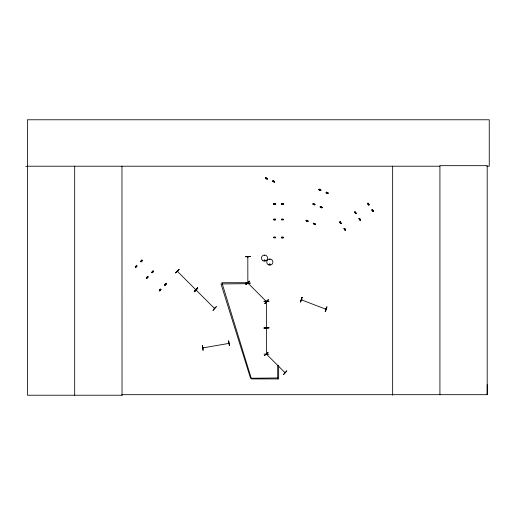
<?xml version="1.0" encoding="UTF-8"?>
<svg xmlns="http://www.w3.org/2000/svg" width="515" height="515" viewBox="0 0 515 515"><rect width="100%" height="100%" fill="white"/><g stroke="black" fill="none" stroke-linecap="round" stroke-linejoin="round"><path stroke-width="0.77" d="M486.842 166.21L489.25 166.21L489.25 119.776L27.411 119.776L27.411 395.224L122.029 395.224L121.965 394.683L487.196 394.683L487.267 384.724M177.604 271.624L177.469 271.141M195.623 289.617L196.215 290.183M214.523 308.472L214.285 308.002M248.088 283.327L247.792 282.967M266.513 353.914L266.879 354.307L266.403 354.101L266.403 301.578C265.972 300.129 266.944 303.097 266.403 301.578L247.818 282.967M266.525 301.43L266.229 301.14M266.841 354.243L266.403 354.075L285.001 372.673M248.063 257.21L248.011 256.766M266.352 327.881C266.719 326.22 266.519 329.503 266.403 327.778M266.352 327.437L266.409 328.274L266.596 327.431M264.813 260.461C264.35 259.18 263.995 261.498 264.858 260.384M265.006 260.384C263.764 261.826 264.266 258.961 264.955 260.268M270.15 264.459C269.557 263.255 269.416 265.296 270.079 264.517M270.253 264.485C269.339 262.644 269.371 266.101 270.253 264.259M247.818 256.818L247.844 283.07M214.169 308.118L214.485 308.434L177.36 271.308L177.778 271.444M228.319 343.331L228.86 343.235M300.483 302.028L302.189 297.413M301.874 299.814L301.359 299.846M301.893 299.794L301.442 299.878M325.931 309.045L325.622 308.897M325.152 311.498L326.922 306.901M325.358 311.575L326.858 306.882L325.377 311.581M306.168 220.909L306.47 220.15L307.996 220.761L307.687 221.521L306.168 220.909L307.713 221.456M247.844 256.715L247.844 257.262M266.603 354.114L266.596 353.683M203.032 347.921L203.431 347.625L202.942 347.709M202.974 347.876L228.84 343.408L228.415 343.286M264.337 255.337L264.762 255.665L264.317 255.408M269.635 259.328L269.892 259.779L269.886 259.283M269.615 264.163L269.57 264.517M135.342 266.97L136.475 265.785M140.795 261.401L141.928 260.217M135.31 267.317L136.823 265.74M135.387 267.388L136.9 265.811M140.762 261.749L142.275 260.172M140.84 261.82L142.352 260.242M135.735 267.343L136.868 266.158M141.187 261.781L142.32 260.596M146.479 277.875L147.612 276.69M151.931 272.306L153.064 271.122M146.447 278.222L147.96 276.645M146.524 278.293L148.037 276.716M151.899 272.654L153.412 271.077M151.977 272.725L153.489 271.148M146.872 278.248L148.005 277.064M152.324 272.686L153.457 271.502M159.322 290.454L160.455 289.269M164.774 284.885L165.907 283.701M159.296 290.801L160.809 289.224M159.367 290.872L160.88 289.295M164.749 285.233L166.261 283.656M164.819 285.304L166.332 283.726M159.714 290.833L160.854 289.649M175.473 272.789L179.111 269.461L175.461 272.77M175.609 272.918L179.091 269.435M194.335 291.645L197.773 288.117M245.958 284.492L249.595 281.171L245.945 284.48M246.112 284.647L249.543 281.119M264.819 303.354L268.251 299.827M264.517 355.556L268.154 352.228L264.504 355.543M284.892 372.641L284.731 372.171M248.011 283.012L248.037 282.619M354.623 212.309L355.298 211.845L356.226 213.197L355.55 213.661L354.681 212.27M371.907 210.114L372.583 209.65L373.51 211.002L372.834 211.465L371.907 210.114L372.892 211.427M301.404 299.839L325.956 309.264M228.712 340.846L229.555 345.694M228.37 343.318L228.789 343.228M228.84 343.408L228.46 343.505M177.533 271.205L177.842 271.508M273.768 203.728L275.409 203.708M281.563 203.728L283.205 203.708M273.497 203.946L275.686 203.927M281.293 203.946L283.482 203.927M273.504 204.049L275.686 204.03M281.293 204.049L283.482 204.03M281.57 204.339L283.211 204.32L283.205 203.502L281.563 203.522L281.57 204.339L283.211 204.255M273.768 219.313L275.409 219.293M281.563 219.313L283.205 219.293M273.497 219.538L275.686 219.512M273.504 219.641L275.686 219.615M281.293 219.538L283.482 219.512M281.293 219.641L283.482 219.615M273.774 219.86L275.416 219.841M283.211 219.841L281.57 219.924L281.563 219.107L283.205 219.087L283.211 219.905M273.768 237.286L275.409 237.273M281.563 237.286L283.205 237.273M273.497 237.512L275.686 237.492M273.504 237.615L275.686 237.595M281.293 237.512L283.482 237.492M281.293 237.615L283.482 237.595M275.416 237.821L273.774 237.833L273.768 237.087L275.409 237.067L275.416 237.885M281.57 237.904L283.211 237.885L283.205 237.067L281.563 237.087L281.57 237.904L283.211 237.821M245.468 283.108L250.387 283.083L248.282 283.314M264.028 301.269L268.946 301.262M264.028 301.475L268.952 301.442M264.028 327.72L268.952 327.759M264.028 354.146L268.952 354.185M25.75 166.403L27.411 166.397M27.411 166.21L439.926 166.21M277.701 377.971L250.548 378.255L220.999 283.952L248.159 283.662L248.159 282.709L221.914 282.709L251.455 378.924L278.66 378.924L278.66 365.798L277.701 365.798L277.701 378.924M325.493 309.09L325.911 309.245M319.242 189.333L320.761 189.945M326.439 192.314L327.965 192.925M318.907 189.436L320.935 190.247M318.869 189.533L320.897 190.344M326.104 192.417L328.132 193.234M326.066 192.513L328.094 193.325M319.036 189.835L320.562 190.447M326.24 192.822L327.759 193.434M265.83 177.952L267.356 178.563M273.034 180.932L274.553 181.544M265.495 178.055L267.523 178.872M265.457 178.151L267.485 178.969M272.693 181.042L274.727 181.853M272.654 181.132L274.688 181.95M265.631 178.46L267.15 179.072M272.828 181.441L274.353 182.053M313.274 203.728L314.8 204.339M320.478 206.715L321.997 207.326M312.94 203.837L314.968 204.648M312.901 203.927L314.929 204.745M320.137 206.818L322.171 207.635M320.105 206.914L322.132 207.725M313.075 204.236L314.594 204.848M320.272 207.223L321.798 207.835M306.399 220.343L307.918 220.954M313.596 223.323L315.116 223.935M306.058 220.446L308.092 221.257M306.019 220.542L308.054 221.353M313.262 223.426L315.289 224.244M313.223 223.523L315.251 224.34M266.719 354.391L266.403 353.631M284.962 372.641L284.666 372.384M195.726 289.436L196.402 290.067L195.603 289.559M248.282 283.186L247.844 283.018L248.063 282.619M368.083 203.29L369.01 204.642M372.416 209.766L373.343 211.118M367.742 203.187L368.978 204.989M367.659 203.245L368.894 205.047M372.081 209.663L373.317 211.465M371.991 209.721L373.233 211.523M367.633 203.599L368.56 204.951M355.131 211.961L356.058 213.313M359.464 218.431L360.391 219.789M354.79 211.858L356.026 213.661M359.129 218.334L360.365 220.137M354.706 211.916L355.942 213.719M359.045 218.392L360.281 220.195M359.013 218.746L359.94 220.098M340.19 221.959L341.117 223.31M344.522 228.435L345.449 229.787M339.849 221.862L341.091 223.665M339.765 221.92L341.001 223.722M344.187 228.338L345.423 230.141M344.104 228.396L345.34 230.199M339.739 222.268L340.666 223.619M344.072 228.744L344.998 230.096M228.506 340.885L229.375 345.726M487.196 394.683L487.196 165.676L439.926 165.676L439.926 394.683M392.649 166.21L392.649 395.224M121.958 166.21L122.029 395.224M74.688 166.21L74.688 395.224M302.015 297.348L300.515 302.041L301.996 297.342M265.907 177.765L265.605 178.525L267.124 179.136L267.433 178.377L265.907 177.765M273.111 180.746L272.802 181.505L274.328 182.117L274.63 181.357L273.111 180.746M313.352 203.541L313.049 204.301L314.568 204.912L314.877 204.152L313.352 203.541M319.319 189.14L319.01 189.9L320.536 190.511L320.839 189.752L319.319 189.14M313.674 223.13L313.365 223.896L314.89 224.508L315.193 223.742L313.674 223.13M320.555 206.521L320.246 207.281L321.772 207.893L322.075 207.133L320.555 206.521M326.516 192.121L326.214 192.887L327.733 193.498L328.042 192.732L326.516 192.121M136.327 265.643L135.194 266.828L135.786 267.394L136.919 266.21L136.327 265.643M141.78 260.075L140.647 261.26L141.239 261.826L142.372 260.642L141.78 260.075M147.464 276.549L146.331 277.733L146.923 278.3L148.056 277.115L147.464 276.549M152.916 270.98L151.783 272.165L152.376 272.731L153.509 271.547L152.916 270.98M160.307 289.127L159.174 290.312L159.766 290.878L160.899 289.694L160.307 289.127M165.759 283.559L164.626 284.744L165.218 285.31L166.351 284.126L165.759 283.559M197.496 287.846L194.219 291.529L197.483 287.834M197.747 288.097L194.483 291.793L197.747 288.097M216.306 306.657L213.049 310.352L216.306 306.657M268.231 299.801L264.968 303.496L268.231 299.801M286.791 370.864L283.527 374.56L286.791 370.864M340.357 221.843L339.681 222.306L340.608 223.658L341.284 223.195L340.357 221.843M368.251 203.174L367.575 203.637L368.502 204.989L369.178 204.526L368.251 203.174M344.696 228.319L344.014 228.782L344.947 230.134L345.623 229.671L344.696 228.319M359.631 218.315L358.955 218.785L359.882 220.137L360.558 219.673L359.631 218.315M202.472 345.378L203.071 350.277L202.472 345.378M275.409 203.502L273.768 203.522L273.774 204.339L275.416 204.32L275.409 203.502M275.409 219.087L273.768 219.107L273.774 219.924L275.416 219.905L275.409 219.087M250.387 256.444L245.468 256.728L250.387 256.425M268.952 327.862L264.028 328.164L268.952 327.862M268.289 264.736A3.077 3.077 0 0 0 272.899 262.071A3.077 3.077 0 0 0 268.289 259.406A3.077 3.077 0 0 0 268.289 264.736M262.991 260.745A3.077 3.077 0 0 0 267.6 258.086A3.077 3.077 0 0 0 262.991 255.421A3.077 3.077 0 0 0 262.991 260.745"/></g></svg>
